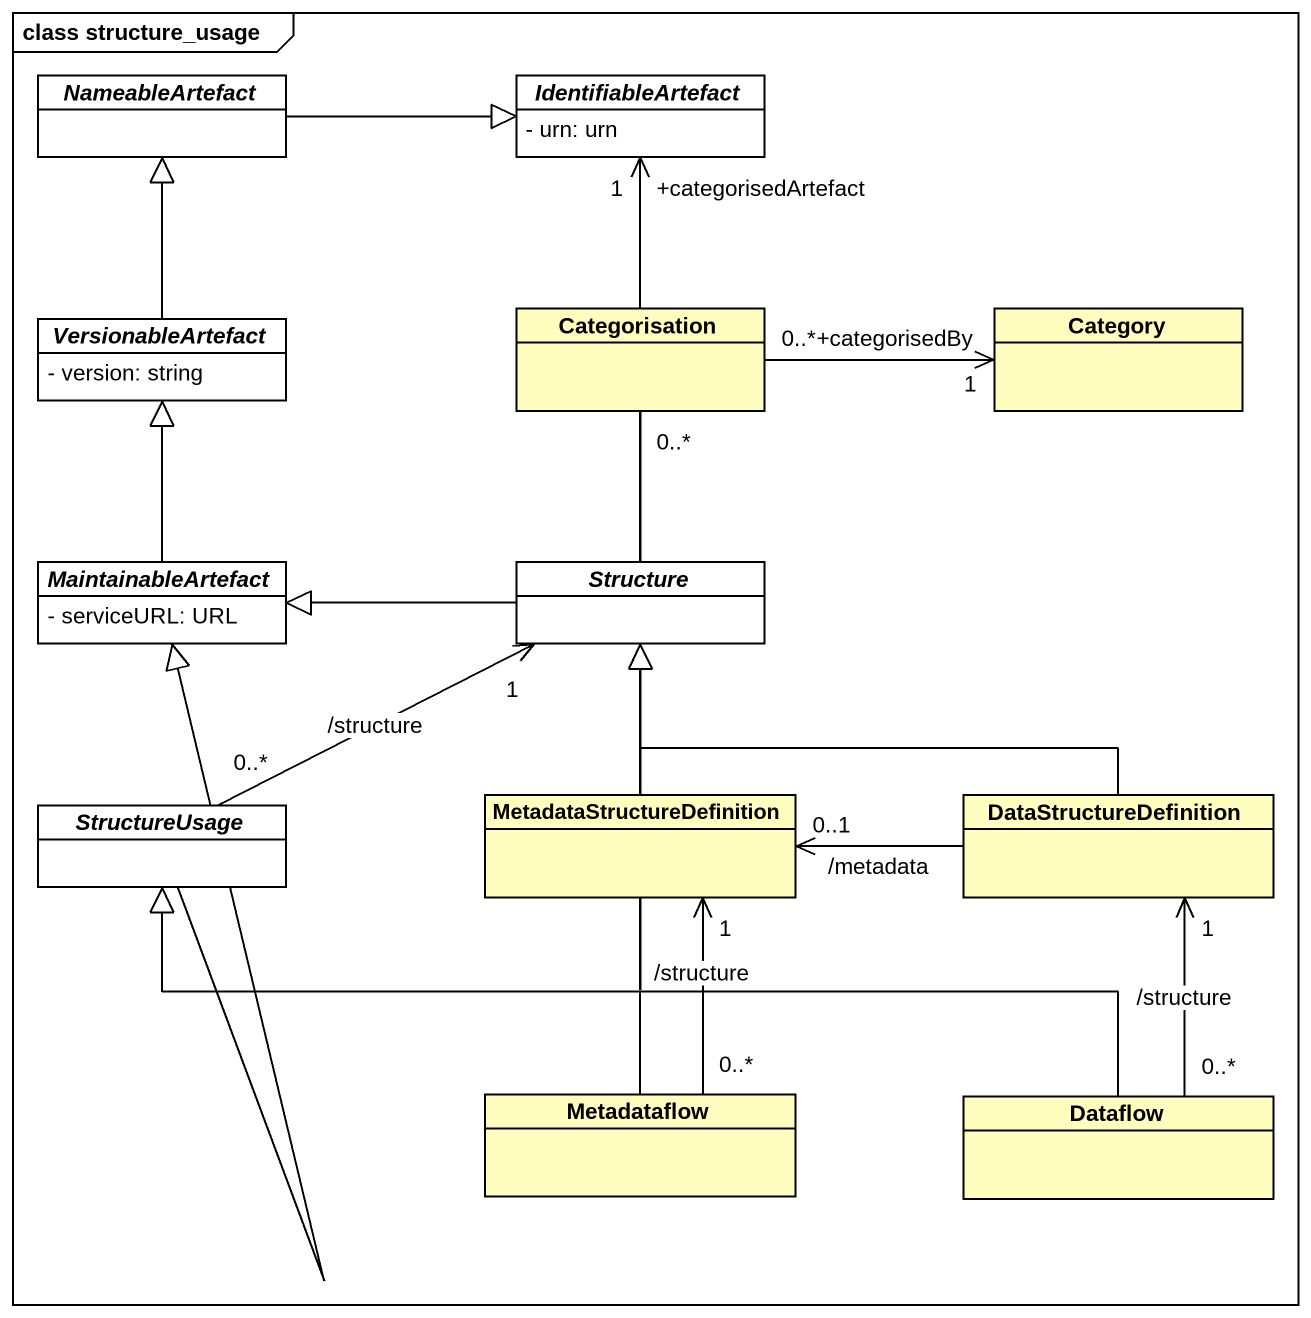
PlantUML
@startuml
mainframe class structure_usage
hide circle
hide empty members
skinparam classAttributeIconSize 0
abstract class NameableArtefact #FFFFFF
abstract class IdentifiableArtefact #FFFFFF {
  - urn: urn
}
abstract class VersionableArtefact #FFFFFF {
  - version: string
}
class Categorisation #FFFEBF
class Category #FFFEBF
abstract class MaintainableArtefact #FFFFFF {
  - serviceURL: URL
}
abstract class Structure #FFFFFF
abstract class StructureUsage #FFFFFF
class MetadataStructureDefinition #FFFEBF
class DataStructureDefinition #FFFEBF
class Metadataflow #FFFEBF
class Dataflow #FFFEBF
NameableArtefact -right-|> IdentifiableArtefact
VersionableArtefact -up-|> NameableArtefact
Categorisation "0..*" -up-> "+categorisedArtefact\n1" IdentifiableArtefact
Categorisation "0..*" -right-> "+categorisedBy\n1" Category
MaintainableArtefact -up-|> VersionableArtefact
Structure -left-|> MaintainableArtefact
StructureUsage -up-|> MaintainableArtefact
StructureUsage "0..*" -right-> "1" Structure : /structure
MetadataStructureDefinition -up-|> Structure
MetadataStructureDefinition "1" <-- "0..*" Metadataflow : /structure
DataStructureDefinition -left-|> Structure
DataStructureDefinition -left-> "0..1" MetadataStructureDefinition : /metadata
Metadataflow -up-|> StructureUsage
Dataflow -left-|> StructureUsage
Dataflow "0..*" -up-> "1" DataStructureDefinition : /structure
@enduml
